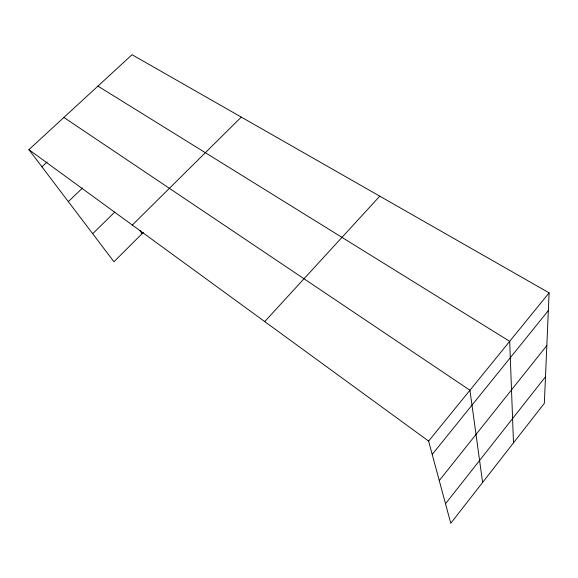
<?xml version="1.0" encoding="UTF-8"?>
<svg xmlns="http://www.w3.org/2000/svg" width="578" height="578" viewBox="0 0 578 578"><rect width="100%" height="100%" fill="white"/><g stroke="black" fill="none" stroke-linecap="round" stroke-linejoin="round"><path stroke-width="0.87" d="M549.1 292.851L544.353 403.278L450.775 523.285L428.616 441.086L28.9 149.651L132.037 54.715L549.1 292.851L428.616 441.086M445.508 503.741L545.495 376.777M439.258 480.578L546.839 345.55M432.207 454.424L548.341 310.574M264.724 321.592L379.775 196.173M143.344 232.414L113.96 261.755L28.9 149.651M132.326 225.059L241.286 117.103M92.675 233.707L114.863 211.996M68.327 201.614L82.582 187.987M41.934 166.825L47.15 161.963M97.928 86.115L509.695 341.331L513.488 442.864M63.891 117.442L469.943 390.244L482.601 482.464M140.057 230.701L142.065 233.693"/></g></svg>
